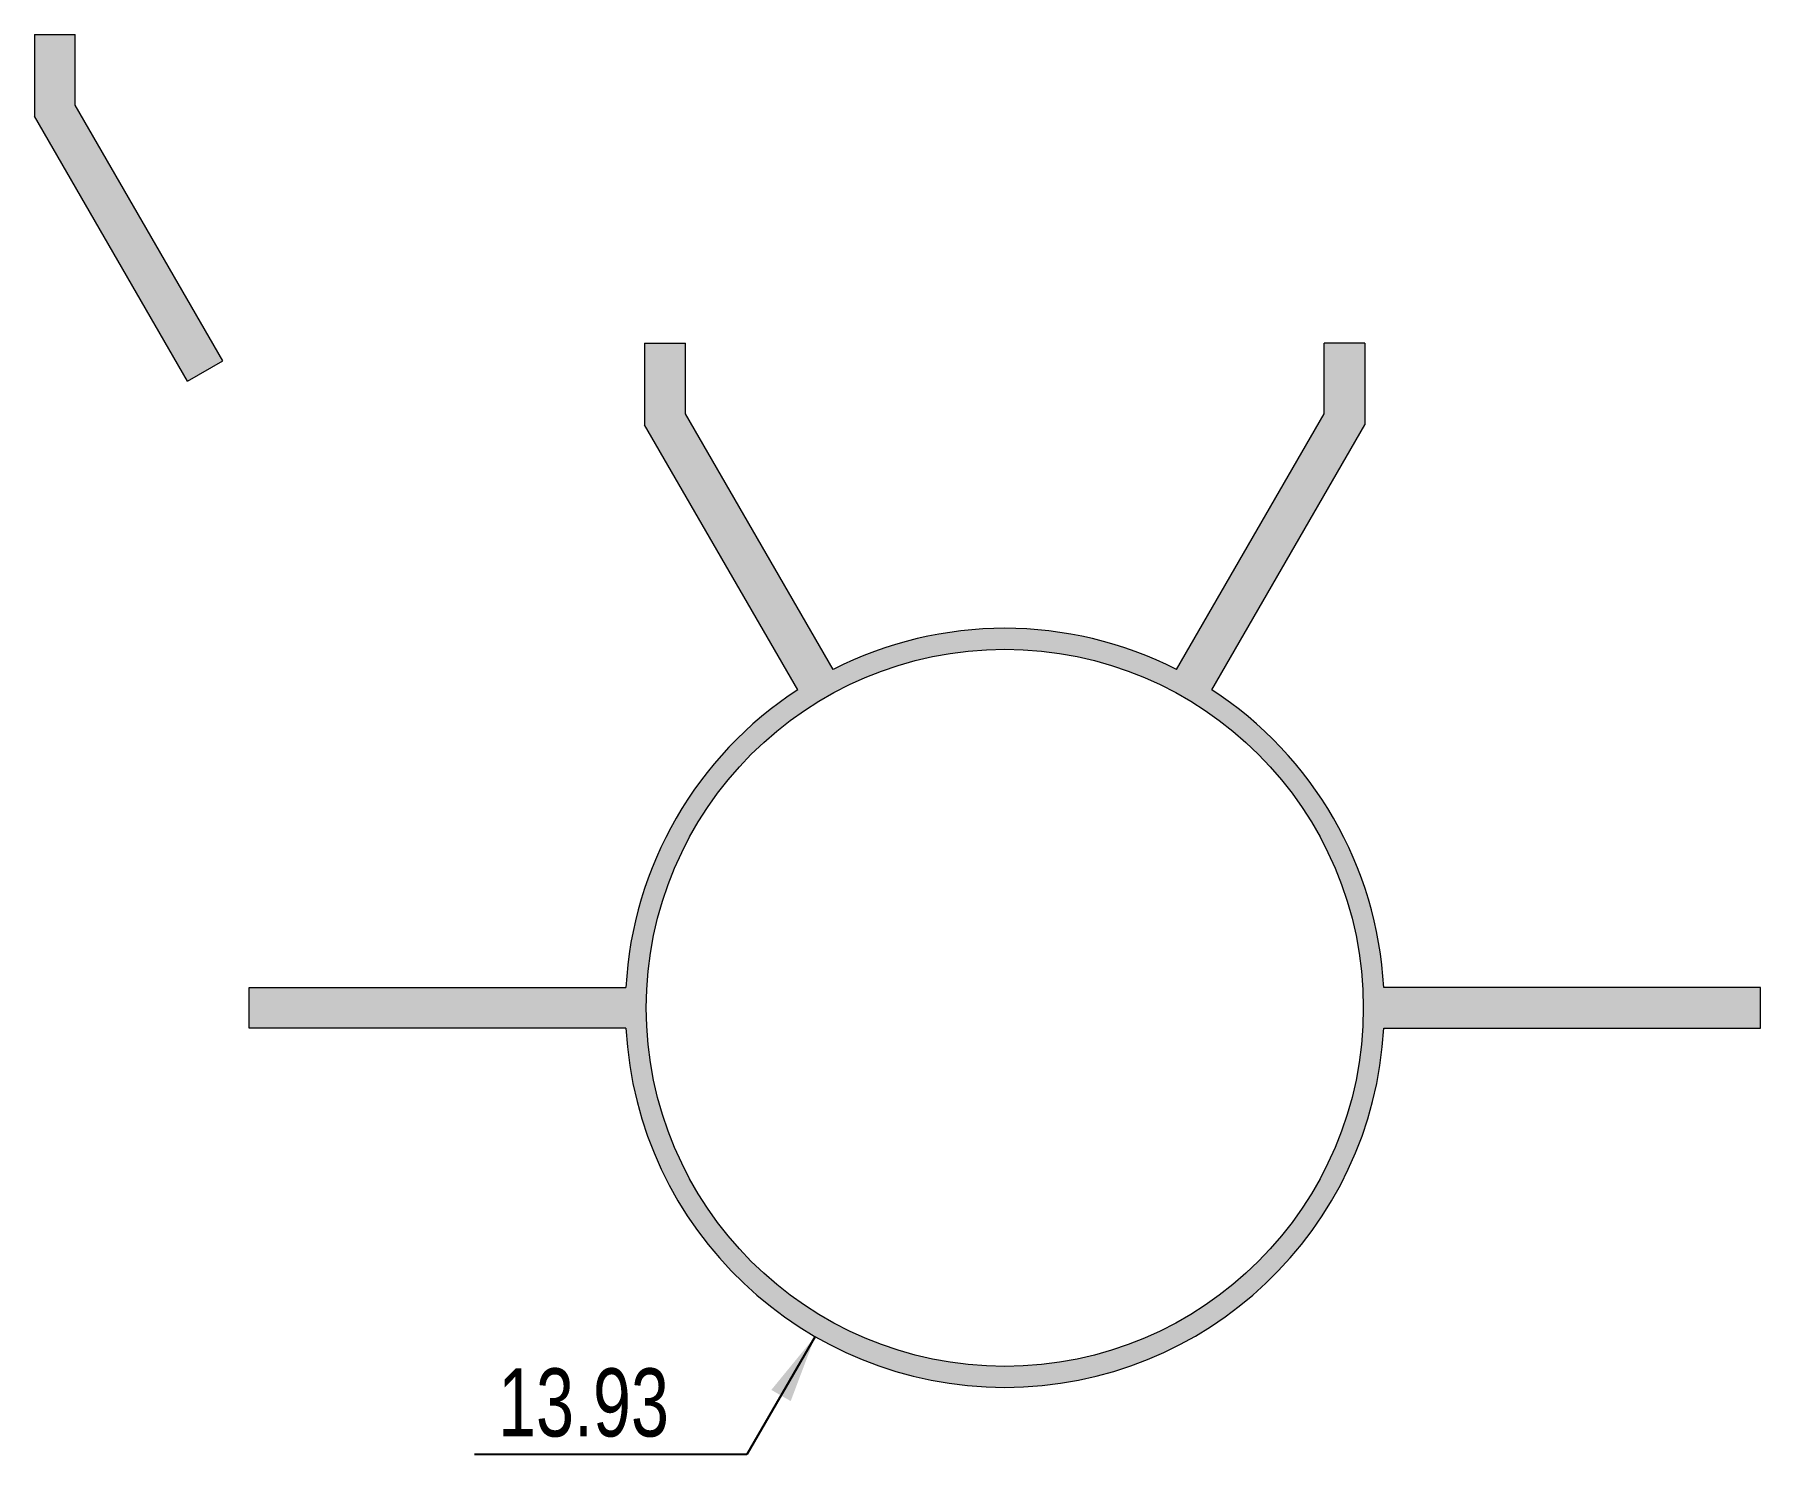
# Model space of a CAD drawing. Header units: millimetres. Extents: x 14.4 to 77.7, y 33.6 to 85.7.
import ezdxf

# ---------------------------------------------------------------- set-up
doc = ezdxf.new("R2010")
doc.units = ezdxf.units.MM
doc.layers.get('0').update_dxf_attribs({"linetype": 'CONTINUOUS', "lineweight": 0})
doc.layers.add('cotas', color=1, linetype='CONTINUOUS', lineweight=0)
doc.styles.get("Standard").update_dxf_attribs({"font": 'txt', "width": 0.75})
doc.dimstyles.get("Standard").update_dxf_attribs({"dimtxt": 2.5, "dimasz": 2.5, "dimexe": 1.25, "dimexo": 0.625, "dimtad": 1, "dimtxsty": 'Standard', "dimcen": 2.5, "dimadec": 0, "dimazin": 0, "dimtfac": 1, "dimtmove": 0, "dimatfit": 3, "dimfxl": 1, "dimarcsym": 0})

msp = doc.modelspace()

# ---------------------------------------------------------------- hatches: boundary and pattern name
msp.add_hatch(color=256).paths.add_polyline_path([(14.381, 85.726), (14.381, 82.732), (20, 73), (21.296, 73.749), (15.878, 83.133), (15.878, 85.726)])
h = msp.add_hatch(color=256)
edge = h.paths.add_edge_path()
edge.add_arc((50, 50), 13.16, 0, 360)
edge.add_line((77.74, 49.251), (77.74, 50.748))
edge.add_line((77.74, 50.748), (63.91, 50.748))
edge.add_arc((50, 50), 13.93, 3.08015, 56.91985)
edge.add_line((57.603, 61.672), (63.222, 71.404))
edge.add_line((63.222, 71.404), (63.222, 74.398))
edge.add_line((63.222, 74.398), (61.725, 74.398))
edge.add_line((61.725, 74.398), (61.725, 71.805))
edge.add_line((61.725, 71.805), (56.307, 62.421))
edge.add_arc((50, 50), 13.93, 63.08015, 116.91985)
edge.add_line((43.693, 62.421), (38.275, 71.805))
edge.add_line((38.275, 71.805), (38.275, 74.398))
edge.add_line((38.275, 74.398), (36.778, 74.398))
edge.add_line((36.778, 74.398), (36.778, 71.404))
edge.add_line((36.778, 71.404), (42.397, 61.672))
edge.add_arc((50, 50), 13.93, 123.08015, 176.91985)
edge.add_line((36.09, 50.748), (22.26, 50.748))
edge.add_line((22.26, 50.748), (22.26, 49.251))
edge.add_line((22.26, 49.251), (36.09, 49.251))
edge.add_arc((50, 50), 13.93, 183.08015, 356.91985)
edge.add_line((63.91, 49.251), (77.74, 49.251))

# ---------------------------------------------------------------- linework, layer by layer
for p, q in [((14.381, 85.726), (14.381, 82.732)), ((14.381, 85.726), (15.878, 85.726)), ((15.878, 83.133), (15.878, 85.726)), ((21.296, 73.749), (15.878, 83.133)), ((20, 73), (14.381, 82.732)), ((36.778, 74.398), (36.778, 71.404)), ((36.778, 74.398), (38.275, 74.398)), ((38.275, 71.805), (38.275, 74.398)), ((63.222, 74.398), (61.725, 74.398)), ((61.725, 71.805), (61.725, 74.398)), ((63.222, 74.398), (63.222, 71.404)), ((20, 73), (21.296, 73.749)), ((43.693, 62.421), (38.275, 71.805)), ((56.307, 62.421), (61.725, 71.805)), ((42.397, 61.672), (36.778, 71.404)), ((57.603, 61.672), (63.222, 71.404)), ((22.26, 49.251), (22.26, 50.748)), ((22.26, 50.748), (36.09, 50.748)), ((77.74, 50.748), (63.91, 50.748)), ((77.74, 49.251), (77.74, 50.748)), ((36.09, 49.251), (22.26, 49.251)), ((63.91, 49.251), (77.74, 49.251))]:
    msp.add_line(p, q)
msp.add_circle((50, 50), 13.16)
for start, end in [(63.08015, 116.91985), (123.08015, 176.91985), (3.08015, 56.91985), (183.08015, 356.91985)]:
    msp.add_arc((50, 50), 13.93, start, end)

# ---------------------------------------------------------------- texts
at = {"layer": 'cotas', "color": 92, "lineweight": 25, "insert": (34.535, 34.231), "char_height": 2.5, "width": 100, "attachment_point": 8}
msp.add_mtext('13.93', dxfattribs=at)

# ---------------------------------------------------------------- leaders
at = {"layer": 'cotas', "color": 92, "lineweight": 25}
msp.add_leader([(43.035, 37.936), (40.535, 33.606), (30.535, 33.606)], dimstyle='Standard', dxfattribs=at)

doc.saveas('drawing.dxf')
